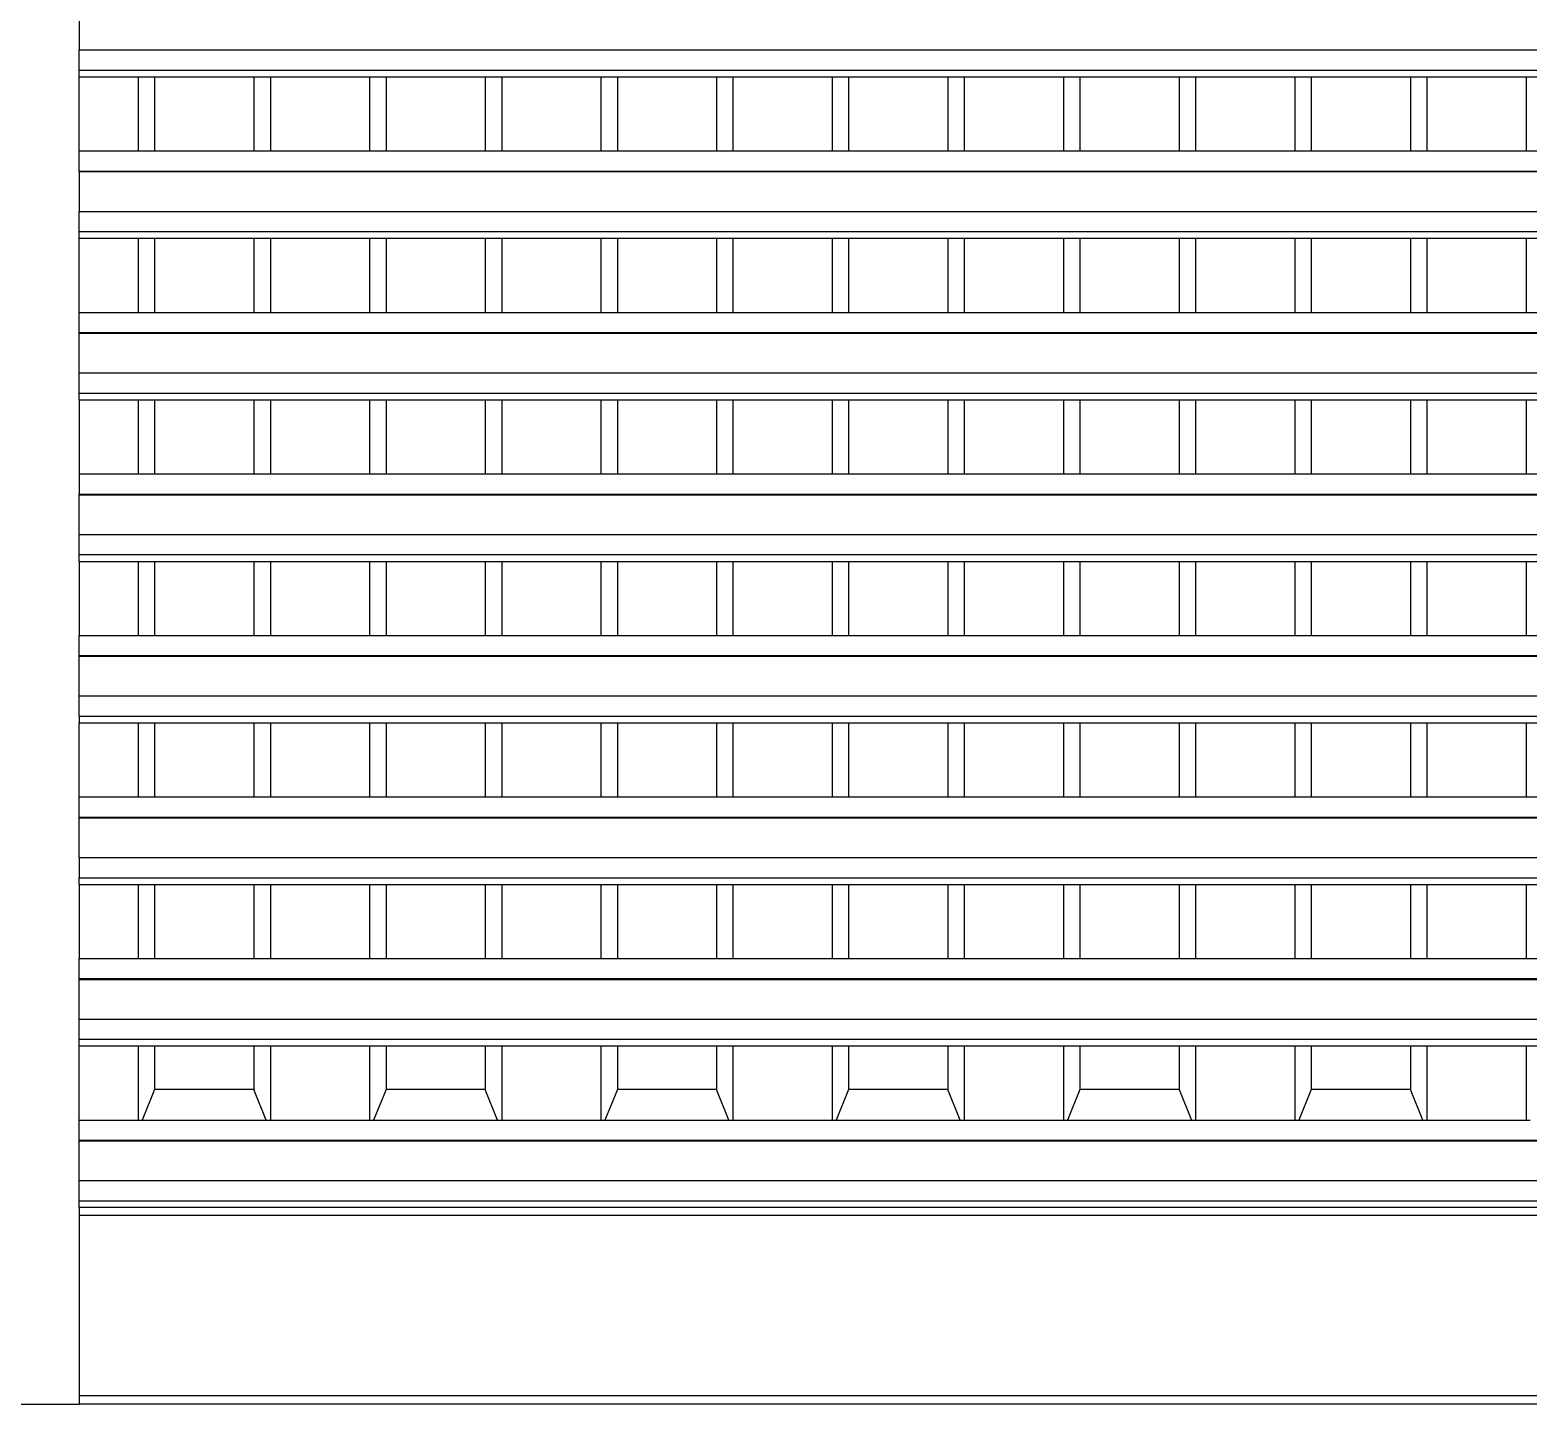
# Model space of a CAD drawing. Extents: x -101 to 101, y -14 to 18.
# Drawn here: x 12.344 to 14.173, y 14.695 to 16.374 of the extents above; entities that cross this region are included whole.
import ezdxf

# ---------------------------------------------------------------- set-up
doc = ezdxf.new("R2010")
doc.units = 0
doc.layers.get('0').update_dxf_attribs({"linetype": 'CONTINUOUS'})

msp = doc.modelspace()

# ---------------------------------------------------------------- linework, layer by layer
for p, q in [((12.4037, 16.3978), (12.4037, 16.3493)), ((12.4037, 16.3493), (16.0337, 16.3493)), ((12.4037, 16.3246), (12.4037, 16.3493)), ((12.4037, 16.3246), (16.0337, 16.3246)), ((12.4037, 16.3164), (12.4037, 16.3246)), ((12.4037, 16.3164), (12.4759, 16.3164)), ((12.4037, 16.226), (12.4037, 16.3164)), ((12.4759, 16.3164), (12.4759, 16.226)), ((12.4759, 16.3164), (12.496, 16.3164)), ((12.496, 16.3164), (12.496, 16.226)), ((12.496, 16.3164), (12.6171, 16.3164)), ((12.6171, 16.3164), (12.6171, 16.226)), ((12.6171, 16.3164), (12.6373, 16.3164)), ((12.6373, 16.3164), (12.6373, 16.226)), ((12.6373, 16.3164), (12.7583, 16.3164)), ((12.7583, 16.3164), (12.7583, 16.226)), ((12.7583, 16.3164), (12.7785, 16.3164)), ((12.7785, 16.3164), (12.7785, 16.226)), ((12.7785, 16.3164), (12.8995, 16.3164)), ((12.8995, 16.3164), (12.8995, 16.226)), ((12.8995, 16.3164), (12.9197, 16.3164)), ((12.9197, 16.3164), (12.9197, 16.226)), ((12.9197, 16.3164), (13.0407, 16.3164)), ((13.0407, 16.3164), (13.0407, 16.226)), ((13.0407, 16.3164), (13.0609, 16.3164)), ((13.0609, 16.3164), (13.0609, 16.226)), ((13.0609, 16.3164), (13.1819, 16.3164)), ((13.1819, 16.3164), (13.1819, 16.226)), ((13.1819, 16.3164), (13.2021, 16.3164)), ((13.2021, 16.3164), (13.2021, 16.226)), ((13.2021, 16.3164), (13.3231, 16.3164)), ((13.3231, 16.3164), (13.3231, 16.226)), ((13.3231, 16.3164), (13.3433, 16.3164)), ((13.3433, 16.3164), (13.3433, 16.226)), ((13.3433, 16.3164), (13.4643, 16.3164)), ((13.4643, 16.3164), (13.4643, 16.226)), ((13.4643, 16.3164), (13.4845, 16.3164)), ((13.4845, 16.3164), (13.4845, 16.226)), ((13.4845, 16.3164), (13.6055, 16.3164)), ((13.6055, 16.3164), (13.6055, 16.226)), ((13.6055, 16.3164), (13.6257, 16.3164)), ((13.6257, 16.3164), (13.6257, 16.226)), ((13.6257, 16.3164), (13.7467, 16.3164)), ((13.7467, 16.3164), (13.7467, 16.226)), ((13.7467, 16.3164), (13.7669, 16.3164)), ((13.7669, 16.3164), (13.7669, 16.226)), ((13.7669, 16.3164), (13.8879, 16.3164)), ((13.8879, 16.3164), (13.8879, 16.226)), ((13.8879, 16.3164), (13.9081, 16.3164)), ((13.9081, 16.3164), (13.9081, 16.226)), ((13.9081, 16.3164), (14.0292, 16.3164)), ((14.0292, 16.3164), (14.0292, 16.226)), ((14.0292, 16.3164), (14.0493, 16.3164)), ((14.0493, 16.3164), (14.0493, 16.226)), ((14.0493, 16.3164), (14.1704, 16.3164)), ((14.1704, 16.3164), (14.1704, 16.226)), ((14.1704, 16.3164), (14.1905, 16.3164)), ((12.4037, 16.226), (12.4759, 16.226)), ((12.4037, 16.2013), (12.4037, 16.226)), ((12.4759, 16.226), (12.496, 16.226)), ((12.496, 16.226), (12.6171, 16.226)), ((12.6171, 16.226), (12.6373, 16.226)), ((12.6373, 16.226), (12.7583, 16.226)), ((12.7583, 16.226), (12.7785, 16.226)), ((12.7785, 16.226), (12.8995, 16.226)), ((12.8995, 16.226), (12.9197, 16.226)), ((12.9197, 16.226), (13.0407, 16.226)), ((13.0407, 16.226), (13.0609, 16.226)), ((13.0609, 16.226), (13.1819, 16.226)), ((13.1819, 16.226), (13.2021, 16.226)), ((13.2021, 16.226), (13.3231, 16.226)), ((13.3231, 16.226), (13.3433, 16.226)), ((13.3433, 16.226), (13.4643, 16.226)), ((13.4643, 16.226), (13.4845, 16.226)), ((13.4845, 16.226), (13.6055, 16.226)), ((13.6055, 16.226), (13.6257, 16.226)), ((13.6257, 16.226), (13.7467, 16.226)), ((13.7467, 16.226), (13.7669, 16.226)), ((13.7669, 16.226), (13.8879, 16.226)), ((13.8879, 16.226), (13.9081, 16.226)), ((13.9081, 16.226), (14.0292, 16.226)), ((14.0292, 16.226), (14.0493, 16.226)), ((14.0493, 16.226), (14.1704, 16.226)), ((14.1704, 16.226), (14.1905, 16.226)), ((12.4037, 16.2013), (16.0337, 16.2013)), ((12.4037, 16.2005), (12.4037, 16.2013)), ((12.4037, 16.2005), (16.0337, 16.2005)), ((12.4037, 16.2005), (12.4037, 16.152)), ((12.4037, 16.152), (16.0337, 16.152)), ((12.4037, 16.1274), (12.4037, 16.152)), ((12.4037, 16.1274), (16.0337, 16.1274)), ((12.4037, 16.1191), (12.4037, 16.1274)), ((12.4037, 16.1191), (12.4759, 16.1191)), ((12.4037, 16.0287), (12.4037, 16.1191)), ((12.4759, 16.1191), (12.4759, 16.0287)), ((12.4759, 16.1191), (12.496, 16.1191)), ((12.496, 16.1191), (12.496, 16.0287)), ((12.496, 16.1191), (12.6171, 16.1191)), ((12.6171, 16.1191), (12.6171, 16.0287)), ((12.6171, 16.1191), (12.6373, 16.1191)), ((12.6373, 16.1191), (12.6373, 16.0287)), ((12.6373, 16.1191), (12.7583, 16.1191)), ((12.7583, 16.1191), (12.7583, 16.0287)), ((12.7583, 16.1191), (12.7785, 16.1191)), ((12.7785, 16.1191), (12.7785, 16.0287)), ((12.7785, 16.1191), (12.8995, 16.1191)), ((12.8995, 16.1191), (12.8995, 16.0287)), ((12.8995, 16.1191), (12.9197, 16.1191)), ((12.9197, 16.1191), (12.9197, 16.0287)), ((12.9197, 16.1191), (13.0407, 16.1191)), ((13.0407, 16.1191), (13.0407, 16.0287)), ((13.0407, 16.1191), (13.0609, 16.1191)), ((13.0609, 16.1191), (13.0609, 16.0287)), ((13.0609, 16.1191), (13.1819, 16.1191)), ((13.1819, 16.1191), (13.1819, 16.0287)), ((13.1819, 16.1191), (13.2021, 16.1191)), ((13.2021, 16.1191), (13.2021, 16.0287)), ((13.2021, 16.1191), (13.3231, 16.1191)), ((13.3231, 16.1191), (13.3231, 16.0287)), ((13.3231, 16.1191), (13.3433, 16.1191)), ((13.3433, 16.1191), (13.3433, 16.0287)), ((13.3433, 16.1191), (13.4643, 16.1191)), ((13.4643, 16.1191), (13.4643, 16.0287)), ((13.4643, 16.1191), (13.4845, 16.1191)), ((13.4845, 16.1191), (13.4845, 16.0287)), ((13.4845, 16.1191), (13.6055, 16.1191)), ((13.6055, 16.1191), (13.6055, 16.0287)), ((13.6055, 16.1191), (13.6257, 16.1191)), ((13.6257, 16.1191), (13.6257, 16.0287)), ((13.6257, 16.1191), (13.7467, 16.1191)), ((13.7467, 16.1191), (13.7467, 16.0287)), ((13.7467, 16.1191), (13.7669, 16.1191)), ((13.7669, 16.1191), (13.7669, 16.0287)), ((13.7669, 16.1191), (13.8879, 16.1191)), ((13.8879, 16.1191), (13.8879, 16.0287)), ((13.8879, 16.1191), (13.9081, 16.1191)), ((13.9081, 16.1191), (13.9081, 16.0287)), ((13.9081, 16.1191), (14.0292, 16.1191)), ((14.0292, 16.1191), (14.0292, 16.0287)), ((14.0292, 16.1191), (14.0493, 16.1191)), ((14.0493, 16.1191), (14.0493, 16.0287)), ((14.0493, 16.1191), (14.1704, 16.1191)), ((14.1704, 16.1191), (14.1704, 16.0287)), ((14.1704, 16.1191), (14.1905, 16.1191)), ((12.4037, 16.0287), (12.4759, 16.0287)), ((12.4037, 16.0041), (12.4037, 16.0287)), ((12.4759, 16.0287), (12.496, 16.0287)), ((12.496, 16.0287), (12.6171, 16.0287)), ((12.6171, 16.0287), (12.6373, 16.0287)), ((12.6373, 16.0287), (12.7583, 16.0287)), ((12.7583, 16.0287), (12.7785, 16.0287)), ((12.7785, 16.0287), (12.8995, 16.0287)), ((12.8995, 16.0287), (12.9197, 16.0287)), ((12.9197, 16.0287), (13.0407, 16.0287)), ((13.0407, 16.0287), (13.0609, 16.0287)), ((13.0609, 16.0287), (13.1819, 16.0287)), ((13.1819, 16.0287), (13.2021, 16.0287)), ((13.2021, 16.0287), (13.3231, 16.0287)), ((13.3231, 16.0287), (13.3433, 16.0287)), ((13.3433, 16.0287), (13.4643, 16.0287)), ((13.4643, 16.0287), (13.4845, 16.0287)), ((13.4845, 16.0287), (13.6055, 16.0287)), ((13.6055, 16.0287), (13.6257, 16.0287)), ((13.6257, 16.0287), (13.7467, 16.0287)), ((13.7467, 16.0287), (13.7669, 16.0287)), ((13.7669, 16.0287), (13.8879, 16.0287)), ((13.8879, 16.0287), (13.9081, 16.0287)), ((13.9081, 16.0287), (14.0292, 16.0287)), ((14.0292, 16.0287), (14.0493, 16.0287)), ((14.0493, 16.0287), (14.1704, 16.0287)), ((14.1704, 16.0287), (14.1905, 16.0287)), ((12.4037, 16.0041), (16.0337, 16.0041)), ((12.4037, 16.0032), (12.4037, 16.0041)), ((12.4037, 16.0032), (16.0337, 16.0032)), ((12.4037, 15.9547), (12.4037, 16.0032)), ((12.4037, 15.9547), (16.0337, 15.9547)), ((12.4037, 15.9301), (12.4037, 15.9547)), ((12.4037, 15.9301), (16.0337, 15.9301)), ((12.4037, 15.9219), (12.4037, 15.9301)), ((12.4037, 15.9219), (12.4759, 15.9219)), ((12.4037, 15.9219), (12.4037, 15.8314)), ((12.4759, 15.9219), (12.4759, 15.8314)), ((12.4759, 15.9219), (12.496, 15.9219)), ((12.496, 15.9219), (12.496, 15.8314)), ((12.496, 15.9219), (12.6171, 15.9219)), ((12.6171, 15.9219), (12.6171, 15.8314)), ((12.6171, 15.9219), (12.6373, 15.9219)), ((12.6373, 15.9219), (12.6373, 15.8314)), ((12.6373, 15.9219), (12.7583, 15.9219)), ((12.7583, 15.9219), (12.7583, 15.8314)), ((12.7583, 15.9219), (12.7785, 15.9219)), ((12.7785, 15.9219), (12.7785, 15.8314)), ((12.7785, 15.9219), (12.8995, 15.9219)), ((12.8995, 15.9219), (12.8995, 15.8314)), ((12.8995, 15.9219), (12.9197, 15.9219)), ((12.9197, 15.9219), (12.9197, 15.8314)), ((12.9197, 15.9219), (13.0407, 15.9219)), ((13.0407, 15.9219), (13.0407, 15.8314)), ((13.0407, 15.9219), (13.0609, 15.9219)), ((13.0609, 15.9219), (13.0609, 15.8314)), ((13.0609, 15.9219), (13.1819, 15.9219)), ((13.1819, 15.9219), (13.1819, 15.8314)), ((13.1819, 15.9219), (13.2021, 15.9219)), ((13.2021, 15.9219), (13.2021, 15.8314)), ((13.2021, 15.9219), (13.3231, 15.9219)), ((13.3231, 15.9219), (13.3231, 15.8314)), ((13.3231, 15.9219), (13.3433, 15.9219)), ((13.3433, 15.9219), (13.3433, 15.8314)), ((13.3433, 15.9219), (13.4643, 15.9219)), ((13.4643, 15.9219), (13.4643, 15.8314)), ((13.4643, 15.9219), (13.4845, 15.9219)), ((13.4845, 15.9219), (13.4845, 15.8314)), ((13.4845, 15.9219), (13.6055, 15.9219)), ((13.6055, 15.9219), (13.6055, 15.8314)), ((13.6055, 15.9219), (13.6257, 15.9219)), ((13.6257, 15.9219), (13.6257, 15.8314)), ((13.6257, 15.9219), (13.7467, 15.9219)), ((13.7467, 15.9219), (13.7467, 15.8314)), ((13.7467, 15.9219), (13.7669, 15.9219)), ((13.7669, 15.9219), (13.7669, 15.8314)), ((13.7669, 15.9219), (13.8879, 15.9219)), ((13.8879, 15.9219), (13.8879, 15.8314)), ((13.8879, 15.9219), (13.9081, 15.9219)), ((13.9081, 15.9219), (13.9081, 15.8314)), ((13.9081, 15.9219), (14.0292, 15.9219)), ((14.0292, 15.9219), (14.0292, 15.8314)), ((14.0292, 15.9219), (14.0493, 15.9219)), ((14.0493, 15.9219), (14.0493, 15.8314)), ((14.0493, 15.9219), (14.1704, 15.9219)), ((14.1704, 15.9219), (14.1704, 15.8314)), ((14.1704, 15.9219), (14.1905, 15.9219)), ((12.4037, 15.8314), (12.4759, 15.8314)), ((12.4037, 15.8314), (12.4037, 15.8068)), ((12.4759, 15.8314), (12.496, 15.8314)), ((12.496, 15.8314), (12.6171, 15.8314)), ((12.6171, 15.8314), (12.6373, 15.8314)), ((12.6373, 15.8314), (12.7583, 15.8314)), ((12.7583, 15.8314), (12.7785, 15.8314)), ((12.7785, 15.8314), (12.8995, 15.8314)), ((12.8995, 15.8314), (12.9197, 15.8314)), ((12.9197, 15.8314), (13.0407, 15.8314)), ((13.0407, 15.8314), (13.0609, 15.8314)), ((13.0609, 15.8314), (13.1819, 15.8314)), ((13.1819, 15.8314), (13.2021, 15.8314)), ((13.2021, 15.8314), (13.3231, 15.8314)), ((13.3231, 15.8314), (13.3433, 15.8314)), ((13.3433, 15.8314), (13.4643, 15.8314)), ((13.4643, 15.8314), (13.4845, 15.8314)), ((13.4845, 15.8314), (13.6055, 15.8314)), ((13.6055, 15.8314), (13.6257, 15.8314)), ((13.6257, 15.8314), (13.7467, 15.8314)), ((13.7467, 15.8314), (13.7669, 15.8314)), ((13.7669, 15.8314), (13.8879, 15.8314)), ((13.8879, 15.8314), (13.9081, 15.8314)), ((13.9081, 15.8314), (14.0292, 15.8314)), ((14.0292, 15.8314), (14.0493, 15.8314)), ((14.0493, 15.8314), (14.1704, 15.8314)), ((14.1704, 15.8314), (14.1905, 15.8314)), ((12.4037, 15.8068), (16.0337, 15.8068)), ((12.4037, 15.806), (12.4037, 15.8068)), ((12.4037, 15.806), (16.0337, 15.806)), ((12.4037, 15.7575), (12.4037, 15.806)), ((12.4037, 15.7575), (16.0337, 15.7575)), ((12.4037, 15.7328), (12.4037, 15.7575)), ((12.4037, 15.7328), (16.0337, 15.7328)), ((12.4037, 15.7246), (12.4037, 15.7328)), ((12.4037, 15.7246), (12.4759, 15.7246)), ((12.4037, 15.7246), (12.4037, 15.6342)), ((12.4759, 15.7246), (12.4759, 15.6342)), ((12.4759, 15.7246), (12.496, 15.7246)), ((12.496, 15.7246), (12.496, 15.6342)), ((12.496, 15.7246), (12.6171, 15.7246)), ((12.6171, 15.7246), (12.6171, 15.6342)), ((12.6171, 15.7246), (12.6373, 15.7246)), ((12.6373, 15.7246), (12.6373, 15.6342)), ((12.6373, 15.7246), (12.7583, 15.7246)), ((12.7583, 15.7246), (12.7583, 15.6342)), ((12.7583, 15.7246), (12.7785, 15.7246)), ((12.7785, 15.7246), (12.7785, 15.6342)), ((12.7785, 15.7246), (12.8995, 15.7246)), ((12.8995, 15.7246), (12.8995, 15.6342)), ((12.8995, 15.7246), (12.9197, 15.7246)), ((12.9197, 15.7246), (12.9197, 15.6342)), ((12.9197, 15.7246), (13.0407, 15.7246)), ((13.0407, 15.7246), (13.0407, 15.6342)), ((13.0407, 15.7246), (13.0609, 15.7246)), ((13.0609, 15.7246), (13.0609, 15.6342)), ((13.0609, 15.7246), (13.1819, 15.7246)), ((13.1819, 15.7246), (13.1819, 15.6342)), ((13.1819, 15.7246), (13.2021, 15.7246)), ((13.2021, 15.7246), (13.2021, 15.6342)), ((13.2021, 15.7246), (13.3231, 15.7246)), ((13.3231, 15.7246), (13.3231, 15.6342)), ((13.3231, 15.7246), (13.3433, 15.7246)), ((13.3433, 15.7246), (13.3433, 15.6342)), ((13.3433, 15.7246), (13.4643, 15.7246)), ((13.4643, 15.7246), (13.4643, 15.6342)), ((13.4643, 15.7246), (13.4845, 15.7246)), ((13.4845, 15.7246), (13.4845, 15.6342)), ((13.4845, 15.7246), (13.6055, 15.7246)), ((13.6055, 15.7246), (13.6055, 15.6342)), ((13.6055, 15.7246), (13.6257, 15.7246)), ((13.6257, 15.7246), (13.6257, 15.6342)), ((13.6257, 15.7246), (13.7467, 15.7246)), ((13.7467, 15.7246), (13.7467, 15.6342)), ((13.7467, 15.7246), (13.7669, 15.7246)), ((13.7669, 15.7246), (13.7669, 15.6342)), ((13.7669, 15.7246), (13.8879, 15.7246)), ((13.8879, 15.7246), (13.8879, 15.6342)), ((13.8879, 15.7246), (13.9081, 15.7246)), ((13.9081, 15.7246), (13.9081, 15.6342)), ((13.9081, 15.7246), (14.0292, 15.7246)), ((14.0292, 15.7246), (14.0292, 15.6342)), ((14.0292, 15.7246), (14.0493, 15.7246)), ((14.0493, 15.7246), (14.0493, 15.6342)), ((14.0493, 15.7246), (14.1704, 15.7246)), ((14.1704, 15.7246), (14.1704, 15.6342)), ((14.1704, 15.7246), (14.1905, 15.7246)), ((12.4037, 15.6342), (12.4759, 15.6342)), ((12.4037, 15.6095), (12.4037, 15.6342)), ((12.4759, 15.6342), (12.496, 15.6342)), ((12.496, 15.6342), (12.6171, 15.6342)), ((12.6171, 15.6342), (12.6373, 15.6342)), ((12.6373, 15.6342), (12.7583, 15.6342)), ((12.7583, 15.6342), (12.7785, 15.6342)), ((12.7785, 15.6342), (12.8995, 15.6342)), ((12.8995, 15.6342), (12.9197, 15.6342)), ((12.9197, 15.6342), (13.0407, 15.6342)), ((13.0407, 15.6342), (13.0609, 15.6342)), ((13.0609, 15.6342), (13.1819, 15.6342)), ((13.1819, 15.6342), (13.2021, 15.6342)), ((13.2021, 15.6342), (13.3231, 15.6342)), ((13.3231, 15.6342), (13.3433, 15.6342)), ((13.3433, 15.6342), (13.4643, 15.6342)), ((13.4643, 15.6342), (13.4845, 15.6342)), ((13.4845, 15.6342), (13.6055, 15.6342)), ((13.6055, 15.6342), (13.6257, 15.6342)), ((13.6257, 15.6342), (13.7467, 15.6342)), ((13.7467, 15.6342), (13.7669, 15.6342)), ((13.7669, 15.6342), (13.8879, 15.6342)), ((13.8879, 15.6342), (13.9081, 15.6342)), ((13.9081, 15.6342), (14.0292, 15.6342)), ((14.0292, 15.6342), (14.0493, 15.6342)), ((14.0493, 15.6342), (14.1704, 15.6342)), ((14.1704, 15.6342), (14.1905, 15.6342)), ((12.4037, 15.6095), (16.0337, 15.6095)), ((12.4037, 15.6087), (12.4037, 15.6095)), ((12.4037, 15.6087), (16.0337, 15.6087)), ((12.4037, 15.5602), (12.4037, 15.6087)), ((12.4037, 15.5602), (16.0337, 15.5602)), ((12.4037, 15.5355), (12.4037, 15.5602)), ((12.4037, 15.5355), (16.0337, 15.5355)), ((12.4037, 15.5355), (12.4037, 15.5273)), ((12.4037, 15.5273), (12.4759, 15.5273)), ((12.4037, 15.4369), (12.4037, 15.5273)), ((12.4759, 15.5273), (12.4759, 15.4369)), ((12.4759, 15.5273), (12.496, 15.5273)), ((12.496, 15.5273), (12.496, 15.4369)), ((12.496, 15.5273), (12.6171, 15.5273)), ((12.6171, 15.5273), (12.6171, 15.4369)), ((12.6171, 15.5273), (12.6373, 15.5273)), ((12.6373, 15.5273), (12.6373, 15.4369)), ((12.6373, 15.5273), (12.7583, 15.5273)), ((12.7583, 15.5273), (12.7583, 15.4369)), ((12.7583, 15.5273), (12.7785, 15.5273)), ((12.7785, 15.5273), (12.7785, 15.4369)), ((12.7785, 15.5273), (12.8995, 15.5273)), ((12.8995, 15.5273), (12.8995, 15.4369)), ((12.8995, 15.5273), (12.9197, 15.5273)), ((12.9197, 15.5273), (12.9197, 15.4369)), ((12.9197, 15.5273), (13.0407, 15.5273)), ((13.0407, 15.5273), (13.0407, 15.4369)), ((13.0407, 15.5273), (13.0609, 15.5273)), ((13.0609, 15.5273), (13.0609, 15.4369)), ((13.0609, 15.5273), (13.1819, 15.5273)), ((13.1819, 15.5273), (13.1819, 15.4369)), ((13.1819, 15.5273), (13.2021, 15.5273)), ((13.2021, 15.5273), (13.2021, 15.4369)), ((13.2021, 15.5273), (13.3231, 15.5273)), ((13.3231, 15.5273), (13.3231, 15.4369)), ((13.3231, 15.5273), (13.3433, 15.5273)), ((13.3433, 15.5273), (13.3433, 15.4369)), ((13.3433, 15.5273), (13.4643, 15.5273)), ((13.4643, 15.5273), (13.4643, 15.4369)), ((13.4643, 15.5273), (13.4845, 15.5273)), ((13.4845, 15.5273), (13.4845, 15.4369)), ((13.4845, 15.5273), (13.6055, 15.5273)), ((13.6055, 15.5273), (13.6055, 15.4369)), ((13.6055, 15.5273), (13.6257, 15.5273)), ((13.6257, 15.5273), (13.6257, 15.4369)), ((13.6257, 15.5273), (13.7467, 15.5273)), ((13.7467, 15.5273), (13.7467, 15.4369)), ((13.7467, 15.5273), (13.7669, 15.5273)), ((13.7669, 15.5273), (13.7669, 15.4369)), ((13.7669, 15.5273), (13.8879, 15.5273)), ((13.8879, 15.5273), (13.8879, 15.4369)), ((13.8879, 15.5273), (13.9081, 15.5273)), ((13.9081, 15.5273), (13.9081, 15.4369)), ((13.9081, 15.5273), (14.0292, 15.5273)), ((14.0292, 15.5273), (14.0292, 15.4369)), ((14.0292, 15.5273), (14.0493, 15.5273)), ((14.0493, 15.5273), (14.0493, 15.4369)), ((14.0493, 15.5273), (14.1704, 15.5273)), ((14.1704, 15.5273), (14.1704, 15.4369)), ((14.1704, 15.5273), (14.1905, 15.5273)), ((12.4037, 15.4369), (12.4759, 15.4369)), ((12.4037, 15.4122), (12.4037, 15.4369)), ((12.4759, 15.4369), (12.496, 15.4369)), ((12.496, 15.4369), (12.6171, 15.4369)), ((12.6171, 15.4369), (12.6373, 15.4369)), ((12.6373, 15.4369), (12.7583, 15.4369)), ((12.7583, 15.4369), (12.7785, 15.4369)), ((12.7785, 15.4369), (12.8995, 15.4369)), ((12.8995, 15.4369), (12.9197, 15.4369)), ((12.9197, 15.4369), (13.0407, 15.4369)), ((13.0407, 15.4369), (13.0609, 15.4369)), ((13.0609, 15.4369), (13.1819, 15.4369)), ((13.1819, 15.4369), (13.2021, 15.4369)), ((13.2021, 15.4369), (13.3231, 15.4369)), ((13.3231, 15.4369), (13.3433, 15.4369)), ((13.3433, 15.4369), (13.4643, 15.4369)), ((13.4643, 15.4369), (13.4845, 15.4369)), ((13.4845, 15.4369), (13.6055, 15.4369)), ((13.6055, 15.4369), (13.6257, 15.4369)), ((13.6257, 15.4369), (13.7467, 15.4369)), ((13.7467, 15.4369), (13.7669, 15.4369)), ((13.7669, 15.4369), (13.8879, 15.4369)), ((13.8879, 15.4369), (13.9081, 15.4369)), ((13.9081, 15.4369), (14.0292, 15.4369)), ((14.0292, 15.4369), (14.0493, 15.4369)), ((14.0493, 15.4369), (14.1704, 15.4369)), ((14.1704, 15.4369), (14.1905, 15.4369)), ((12.4037, 15.4122), (16.0337, 15.4122)), ((12.4037, 15.4114), (12.4037, 15.4122)), ((12.4037, 15.4114), (16.0337, 15.4114)), ((12.4037, 15.3629), (12.4037, 15.4114)), ((12.4037, 15.3629), (16.0337, 15.3629)), ((12.4037, 15.3629), (12.4037, 15.3383)), ((12.4037, 15.3383), (16.0337, 15.3383)), ((12.4037, 15.33), (12.4037, 15.3383)), ((12.4037, 15.33), (12.4759, 15.33)), ((12.4037, 15.33), (12.4037, 15.2396)), ((12.4759, 15.33), (12.4759, 15.2396)), ((12.4759, 15.33), (12.496, 15.33)), ((12.496, 15.33), (12.496, 15.2396)), ((12.496, 15.33), (12.6171, 15.33)), ((12.6171, 15.33), (12.6171, 15.2396)), ((12.6171, 15.33), (12.6373, 15.33)), ((12.6373, 15.33), (12.6373, 15.2396)), ((12.6373, 15.33), (12.7583, 15.33)), ((12.7583, 15.33), (12.7583, 15.2396)), ((12.7583, 15.33), (12.7785, 15.33)), ((12.7785, 15.33), (12.7785, 15.2396)), ((12.7785, 15.33), (12.8995, 15.33)), ((12.8995, 15.33), (12.8995, 15.2396)), ((12.8995, 15.33), (12.9197, 15.33)), ((12.9197, 15.33), (12.9197, 15.2396)), ((12.9197, 15.33), (13.0407, 15.33)), ((13.0407, 15.33), (13.0407, 15.2396)), ((13.0407, 15.33), (13.0609, 15.33)), ((13.0609, 15.33), (13.0609, 15.2396)), ((13.0609, 15.33), (13.1819, 15.33)), ((13.1819, 15.33), (13.1819, 15.2396)), ((13.1819, 15.33), (13.2021, 15.33)), ((13.2021, 15.33), (13.2021, 15.2396)), ((13.2021, 15.33), (13.3231, 15.33)), ((13.3231, 15.33), (13.3231, 15.2396)), ((13.3231, 15.33), (13.3433, 15.33)), ((13.3433, 15.33), (13.3433, 15.2396)), ((13.3433, 15.33), (13.4643, 15.33)), ((13.4643, 15.33), (13.4643, 15.2396)), ((13.4643, 15.33), (13.4845, 15.33)), ((13.4845, 15.33), (13.4845, 15.2396)), ((13.4845, 15.33), (13.6055, 15.33)), ((13.6055, 15.33), (13.6055, 15.2396)), ((13.6055, 15.33), (13.6257, 15.33)), ((13.6257, 15.33), (13.6257, 15.2396)), ((13.6257, 15.33), (13.7467, 15.33)), ((13.7467, 15.33), (13.7467, 15.2396)), ((13.7467, 15.33), (13.7669, 15.33)), ((13.7669, 15.33), (13.7669, 15.2396)), ((13.7669, 15.33), (13.8879, 15.33)), ((13.8879, 15.33), (13.8879, 15.2396)), ((13.8879, 15.33), (13.9081, 15.33)), ((13.9081, 15.33), (13.9081, 15.2396)), ((13.9081, 15.33), (14.0292, 15.33)), ((14.0292, 15.33), (14.0292, 15.2396)), ((14.0292, 15.33), (14.0493, 15.33)), ((14.0493, 15.33), (14.0493, 15.2396)), ((14.0493, 15.33), (14.1704, 15.33)), ((14.1704, 15.33), (14.1704, 15.2396)), ((14.1704, 15.33), (14.1905, 15.33)), ((12.4037, 15.2396), (12.4759, 15.2396)), ((12.4037, 15.215), (12.4037, 15.2396)), ((12.4759, 15.2396), (12.496, 15.2396)), ((12.496, 15.2396), (12.6171, 15.2396)), ((12.6171, 15.2396), (12.6373, 15.2396)), ((12.6373, 15.2396), (12.7583, 15.2396)), ((12.7583, 15.2396), (12.7785, 15.2396)), ((12.7785, 15.2396), (12.8995, 15.2396)), ((12.8995, 15.2396), (12.9197, 15.2396)), ((12.9197, 15.2396), (13.0407, 15.2396)), ((13.0407, 15.2396), (13.0609, 15.2396)), ((13.0609, 15.2396), (13.1819, 15.2396)), ((13.1819, 15.2396), (13.2021, 15.2396)), ((13.2021, 15.2396), (13.3231, 15.2396)), ((13.3231, 15.2396), (13.3433, 15.2396)), ((13.3433, 15.2396), (13.4643, 15.2396)), ((13.4643, 15.2396), (13.4845, 15.2396)), ((13.4845, 15.2396), (13.6055, 15.2396)), ((13.6055, 15.2396), (13.6257, 15.2396)), ((13.6257, 15.2396), (13.7467, 15.2396)), ((13.7467, 15.2396), (13.7669, 15.2396)), ((13.7669, 15.2396), (13.8879, 15.2396)), ((13.8879, 15.2396), (13.9081, 15.2396)), ((13.9081, 15.2396), (14.0292, 15.2396)), ((14.0292, 15.2396), (14.0493, 15.2396)), ((14.0493, 15.2396), (14.1704, 15.2396)), ((14.1704, 15.2396), (14.1905, 15.2396)), ((12.4037, 15.215), (16.0337, 15.215)), ((12.4037, 15.2141), (12.4037, 15.215)), ((12.4037, 15.2141), (16.0337, 15.2141)), ((12.4037, 15.1656), (12.4037, 15.2141)), ((12.4037, 15.1656), (16.0337, 15.1656)), ((12.4037, 15.141), (12.4037, 15.1656)), ((12.4037, 15.141), (16.0337, 15.141)), ((12.4037, 15.1328), (12.4037, 15.141)), ((12.4037, 15.1328), (12.4759, 15.1328)), ((12.4037, 15.0423), (12.4037, 15.1328)), ((12.4759, 15.1328), (12.4759, 15.0423)), ((12.4759, 15.1328), (12.496, 15.1328)), ((12.496, 15.1328), (12.496, 15.0796)), ((12.496, 15.1328), (12.6171, 15.1328)), ((12.6171, 15.1328), (12.6171, 15.0796)), ((12.6171, 15.1328), (12.6373, 15.1328)), ((12.6373, 15.1328), (12.6373, 15.0423)), ((12.6373, 15.1328), (12.7583, 15.1328)), ((12.7583, 15.1328), (12.7583, 15.0423)), ((12.7583, 15.1328), (12.7785, 15.1328)), ((12.7785, 15.1328), (12.7785, 15.0796)), ((12.7785, 15.1328), (12.8995, 15.1328)), ((12.8995, 15.1328), (12.8995, 15.0796)), ((12.8995, 15.1328), (12.9197, 15.1328)), ((12.9197, 15.1328), (12.9197, 15.0423)), ((12.9197, 15.1328), (13.0407, 15.1328)), ((13.0407, 15.1328), (13.0407, 15.0423)), ((13.0407, 15.1328), (13.0609, 15.1328)), ((13.0609, 15.1328), (13.0609, 15.0796)), ((13.0609, 15.1328), (13.1819, 15.1328)), ((13.1819, 15.1328), (13.1819, 15.0796)), ((13.1819, 15.1328), (13.2021, 15.1328)), ((13.2021, 15.1328), (13.2021, 15.0423)), ((13.2021, 15.1328), (13.3231, 15.1328)), ((13.3231, 15.1328), (13.3231, 15.0423)), ((13.3231, 15.1328), (13.3433, 15.1328)), ((13.3433, 15.1328), (13.3433, 15.0796)), ((13.3433, 15.1328), (13.4643, 15.1328)), ((13.4643, 15.1328), (13.4643, 15.0796)), ((13.4643, 15.1328), (13.4845, 15.1328)), ((13.4845, 15.1328), (13.4845, 15.0423)), ((13.4845, 15.1328), (13.6055, 15.1328)), ((13.6055, 15.1328), (13.6055, 15.0423)), ((13.6055, 15.1328), (13.6257, 15.1328)), ((13.6257, 15.1328), (13.6257, 15.0796)), ((13.6257, 15.1328), (13.7467, 15.1328)), ((13.7467, 15.1328), (13.7467, 15.0796)), ((13.7467, 15.1328), (13.7669, 15.1328)), ((13.7669, 15.1328), (13.7669, 15.0423)), ((13.7669, 15.1328), (13.8879, 15.1328)), ((13.8879, 15.1328), (13.8879, 15.0423)), ((13.8879, 15.1328), (13.9081, 15.1328)), ((13.9081, 15.1328), (13.9081, 15.0796)), ((13.9081, 15.1328), (14.0292, 15.1328)), ((14.0292, 15.1328), (14.0292, 15.0796)), ((14.0292, 15.1328), (14.0493, 15.1328)), ((14.0493, 15.1328), (14.0493, 15.0423)), ((14.0493, 15.1328), (14.1704, 15.1328)), ((14.1704, 15.1328), (14.1704, 15.0423)), ((14.1704, 15.1328), (14.1905, 15.1328)), ((12.496, 15.0796), (12.4808, 15.0423)), ((12.6171, 15.0796), (12.496, 15.0796)), ((12.6323, 15.0423), (12.6171, 15.0796)), ((12.7785, 15.0796), (12.7632, 15.0423)), ((12.8995, 15.0796), (12.7785, 15.0796)), ((12.9147, 15.0423), (12.8995, 15.0796)), ((13.0609, 15.0796), (13.0456, 15.0423)), ((13.1819, 15.0796), (13.0609, 15.0796)), ((13.1972, 15.0423), (13.1819, 15.0796)), ((13.3433, 15.0796), (13.328, 15.0423)), ((13.4643, 15.0796), (13.3433, 15.0796)), ((13.4796, 15.0423), (13.4643, 15.0796)), ((13.6257, 15.0796), (13.6105, 15.0423)), ((13.7467, 15.0796), (13.6257, 15.0796)), ((13.7467, 15.0796), (13.762, 15.0423)), ((13.9081, 15.0796), (13.8929, 15.0423)), ((14.0292, 15.0796), (13.9081, 15.0796)), ((14.0444, 15.0423), (14.0292, 15.0796)), ((12.4037, 15.0423), (12.4759, 15.0423)), ((12.4037, 15.0177), (12.4037, 15.0423)), ((12.4759, 15.0423), (12.4808, 15.0423)), ((12.4808, 15.0423), (12.6323, 15.0423)), ((12.6323, 15.0423), (12.6373, 15.0423)), ((12.6373, 15.0423), (12.7583, 15.0423)), ((12.7583, 15.0423), (12.7632, 15.0423)), ((12.7632, 15.0423), (12.9147, 15.0423)), ((12.9147, 15.0423), (12.9197, 15.0423)), ((12.9197, 15.0423), (13.0407, 15.0423)), ((13.0407, 15.0423), (13.0456, 15.0423)), ((13.0456, 15.0423), (13.1972, 15.0423)), ((13.1972, 15.0423), (13.2021, 15.0423)), ((13.2021, 15.0423), (13.3231, 15.0423)), ((13.3231, 15.0423), (13.328, 15.0423)), ((13.328, 15.0423), (13.4796, 15.0423)), ((13.4796, 15.0423), (13.4845, 15.0423)), ((13.4845, 15.0423), (13.6055, 15.0423)), ((13.6055, 15.0423), (13.6105, 15.0423)), ((13.6105, 15.0423), (13.762, 15.0423)), ((13.762, 15.0423), (13.7669, 15.0423)), ((13.7669, 15.0423), (13.8879, 15.0423)), ((13.8879, 15.0423), (13.8929, 15.0423)), ((13.8929, 15.0423), (14.0444, 15.0423)), ((14.0444, 15.0423), (14.0493, 15.0423)), ((14.0493, 15.0423), (14.1704, 15.0423)), ((14.1704, 15.0423), (14.1753, 15.0423)), ((12.4037, 15.0177), (16.0337, 15.0177)), ((12.4037, 15.0169), (12.4037, 15.0177)), ((12.4037, 15.0169), (16.0337, 15.0169)), ((12.4037, 14.9684), (12.4037, 15.0169)), ((12.4037, 14.9684), (16.0337, 14.9684)), ((12.4037, 14.9437), (12.4037, 14.9684)), ((12.4037, 14.9437), (16.0337, 14.9437)), ((12.4037, 14.9355), (12.4037, 14.9437)), ((16.0337, 14.9355), (12.4037, 14.9355)), ((12.4037, 14.9355), (12.4037, 14.9257)), ((16.0337, 14.9257), (12.4037, 14.9257)), ((12.4037, 14.9257), (12.4037, 14.7053)), ((12.2837, 14.6955), (12.4037, 14.6955)), ((16.0337, 14.7053), (12.4037, 14.7053)), ((12.4037, 14.7053), (12.4037, 14.6955)), ((16.0337, 14.6955), (12.4037, 14.6955))]:
    msp.add_line(p, q)

doc.saveas('drawing.dxf')
